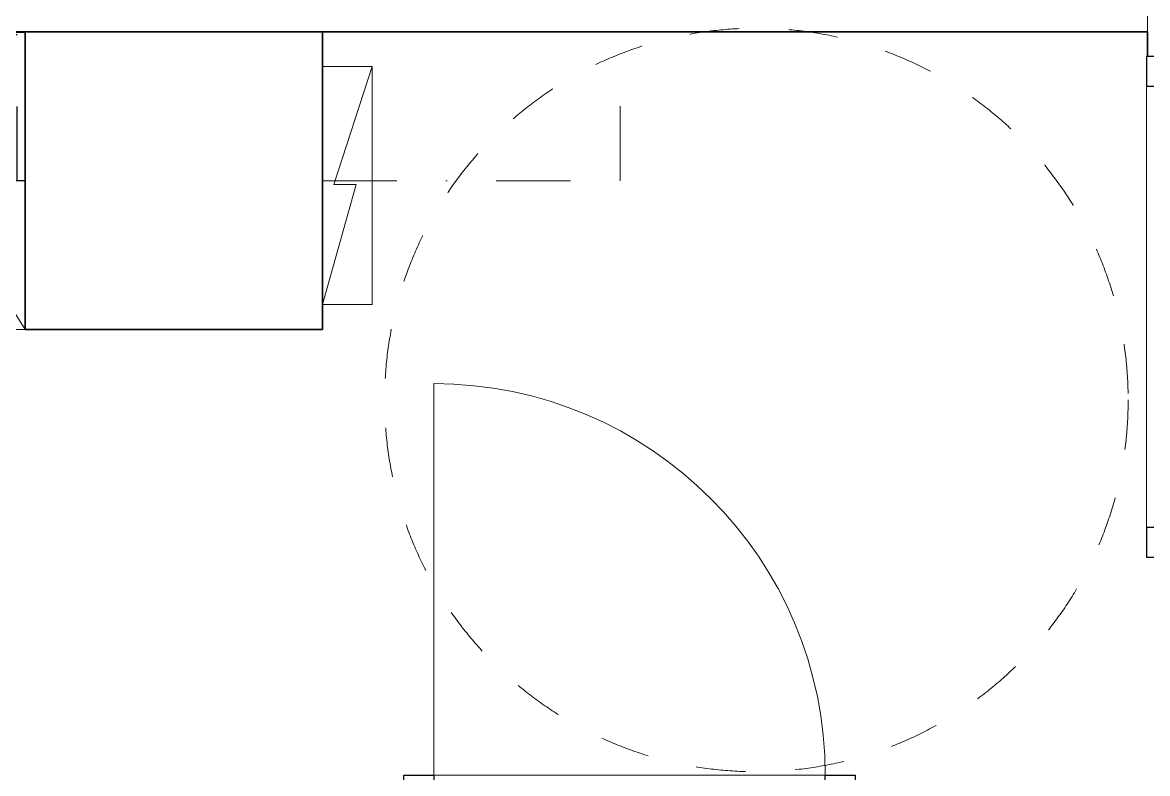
# Model space of a CAD drawing. Header units: millimetres. Extents: x -46592 to 140440, y -36427 to 76663.
# Drawn here: x 34245 to 36514, y 38622 to 40137 of the extents above; entities that cross this region are included whole.
import ezdxf

# ---------------------------------------------------------------- set-up
doc = ezdxf.new("R2010")
doc.units = ezdxf.units.MM
doc.linetypes.add('Katkoviiva 2mm', pattern=[200, 100, -100])
doc.linetypes.add('Pistekatko 3_2_mm', pattern=[350, 150, -100, 0, -100])
for name, color, linetype, lineweight in [('AR-C_APUVIIVA', 1, 'Continuous', 18), ('AR-C_APUVIIVA-1', 1, 'Pistekatko 3_2_mm', 18), ('AR-C_APUVIIVA-3', 1, 'Katkoviiva 2mm', 18), ('AR-X4_KESKILEVEÄVIIVA', 2, 'Continuous', 35), ('AR1241_US-1', 1, 'Continuous', 35), ('AR1243_ULKOOVI', 3, 'Continuous', 18), ('AR1243_ULKOOVI-1', 3, 'Continuous', 25), ('AR1311_VS', 2, 'Continuous', 18), ('AR1331_KIINTO', 3, 'Continuous', 18), ('AR1331_KIINTO-1', 3, 'Continuous', 25), ('AR1331_KIINTO-2', 3, 'Pistekatko 3_2_mm', 25), ('AR23_SÄHKÖ-OSA', 6, 'Continuous', 18)]:
    doc.layers.add(name, color=color, linetype=linetype, lineweight=lineweight)

# ---------------------------------------------------------------- blocks, each defined once
blk = doc.blocks.new('ARC_AO - dB sisäovi-puu asunnonovi - 10x21-1660619-04 2_ krs')
at = {"layer": 'AR1243_ULKOOVI'}
for p, q in [((445, -10), (445, 880)), ((-445, -10), (445, -10)), ((445, -102), (-445, -102))]:
    blk.add_line(p, q, dxfattribs=at)
blk.add_arc((445, -10), 890, 90, 180, dxfattribs=at)
at = {"layer": 'AR1243_ULKOOVI-1'}
for p, q in [((-445, -10), (-505, -10)), ((-505, -10), (-505, -102)), ((-445, -102), (-445, -10)), ((505, -10), (445, -10)), ((445, -10), (445, -102)), ((505, -102), (505, -10)), ((-505, -102), (-445, -102)), ((445, -102), (505, -102))]:
    blk.add_line(p, q, dxfattribs=at)
blk = doc.blocks.new('ARC_OK1 - kostean tilan sisäovi-puu - KPH-elementtiovi - 9x21-1650277-04 2_ krs')
at = {"layer": 'AR1243_ULKOOVI'}
for p, q in [((395, 37.5), (-395, 37.5)), ((-395, -37.5), (395, -37.5)), ((395, -37.5), (395, -827.5))]:
    blk.add_line(p, q, dxfattribs=at)
blk.add_arc((395, -37.5), 790, 180, 270, dxfattribs=at)
at = {"layer": 'AR1243_ULKOOVI-1'}
for p, q in [((-455, -37.5), (-455, 37.5)), ((-455, 37.5), (-395, 37.5)), ((-395, 37.5), (-395, -37.5)), ((395, -37.5), (395, 37.5)), ((395, 37.5), (455, 37.5)), ((455, 37.5), (455, -37.5)), ((-395, -37.5), (-455, -37.5)), ((455, -37.5), (395, -37.5))]:
    blk.add_line(p, q, dxfattribs=at)
blk = doc.blocks.new('Liesi - 500-2134125-04 2_ krs')
at = {"layer": 'AR23_SÄHKÖ-OSA'}
for p, q in [((-250, -20), (250, -20)), ((-250, -20), (0, -420)), ((250, -20), (250, -620)), ((0, -420), (0, -220)), ((0, -220), (250, -620)), ((250, -620), (-250, -620)), ((-200, -627.5), (200, -627.5))]:
    blk.add_line(p, q, dxfattribs=at)
blk = doc.blocks.new('Seinäkaappi - KY5 Maustekaappi_K104-2134227-04 2_ krs')
at = {"layer": 'AR1331_KIINTO-1'}
blk.add_line((205.5, 150), (205.5, 185), dxfattribs=at)
at = {"layer": 'AR1331_KIINTO-2'}
for p, q in [((-250, 150), (250, 150)), ((-250, -150), (-250, 150)), ((-234, 150), (-234, -145)), ((234, -145), (234, 150)), ((250, 150), (250, -150)), ((250, -150), (-250, -150)), ((-234, -145), (234, -145))]:
    blk.add_line(p, q, dxfattribs=at)

msp = doc.modelspace()

# ---------------------------------------------------------------- linework, layer by layer
at = {"layer": 'AR-C_APUVIIVA'}
for p, q in [((34850.1, 40048.5), (34950.1, 40048.5)), ((34850.1, 39568.5), (34850.1, 40048.5)), ((34950.1, 40048.5), (34872.7, 39810.2)), ((34950.1, 40048.5), (34950.1, 39568.5)), ((34917.7, 39810.2), (34850.1, 39568.5)), ((34872.7, 39810.2), (34917.7, 39810.2)), ((34950.1, 39568.5), (34850.1, 39568.5))]:
    msp.add_line(p, q, dxfattribs=at)
at = {"layer": 'AR-C_APUVIIVA-1'}
for p, q in [((35450.1, 39818), (35450.1, 40118.5)), ((35450.1, 39818), (35450.1, 40118.5)), ((34850.1, 39818), (35450.1, 39818)), ((34850.1, 39818), (35450.1, 39818))]:
    msp.add_line(p, q, dxfattribs=at)
at = {"layer": 'AR-C_APUVIIVA-3'}
msp.add_circle((35725.1, 39375.6), 750, dxfattribs=at)
msp.add_circle((35725.1, 39375.6), 750, dxfattribs=at)
at = {"layer": 'AR-X4_KESKILEVEÄVIIVA'}
for p, q in [((34250.1, 40118.5), (34250.1, 39517.5)), ((34850.1, 40118.5), (34250.1, 40118.5)), ((34250.1, 40118.5), (34250.1, 39517.5)), ((34850.1, 40118.5), (34250.1, 40118.5)), ((34850.1, 39517.5), (34850.1, 40118.5)), ((34850.1, 39517.5), (34850.1, 40118.5)), ((34250.1, 39517.5), (34850.1, 39517.5)), ((34250.1, 39517.5), (34850.1, 39517.5))]:
    msp.add_line(p, q, dxfattribs=at)
at = {"layer": 'AR1241_US-1'}
for p, q in [((31594.1, 40118.5), (36514.1, 40118.5)), ((36514.1, 40118.5), (36514.1, 40068.5))]:
    msp.add_line(p, q, dxfattribs=at)
at = {"layer": 'AR1311_VS'}
msp.add_line((36514.1, 40118.5), (36514.1, 40418.5), dxfattribs=at)

# ---------------------------------------------------------------- block references
at = {"layer": 'AR1243_ULKOOVI'}
for name, p, rotation in [('ARC_AO - dB sisäovi-puu asunnonovi - 10x21-1660619-04 2_ krs', (36614.1, 39563.5), 270.0000000000017), ('ARC_OK1 - kostean tilan sisäovi-puu - KPH-elementtiovi - 9x21-1650277-04 2_ krs', (35469.1, 38581), 180)]:
    msp.add_blockref(name, p, dxfattribs=dict(at, rotation=rotation))
at = {"layer": 'AR1331_KIINTO', "rotation": 180}
msp.add_blockref('Seinäkaappi - KY5 Maustekaappi_K104-2134227-04 2_ krs', (34000.1, 39967.5), dxfattribs=at)
at = {"layer": 'AR23_SÄHKÖ-OSA'}
msp.add_blockref('Liesi - 500-2134125-04 2_ krs', (34000.1, 40137.5), dxfattribs=at)

doc.saveas('drawing.dxf')
